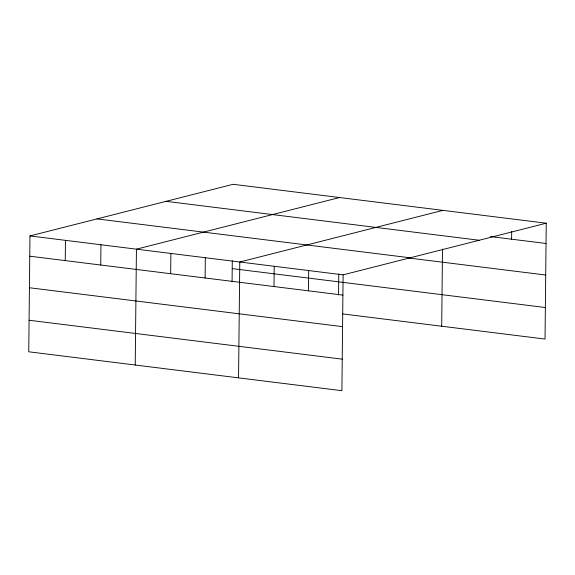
<?xml version="1.0" encoding="UTF-8"?>
<svg xmlns="http://www.w3.org/2000/svg" width="575" height="575" viewBox="0 0 575 575"><rect width="100%" height="100%" fill="white"/><g stroke="black" fill="none" stroke-linecap="round" stroke-linejoin="round"><path stroke-width="0.86" d="M546.25 223.208L233.098 184.302L29.965 235.937L28.75 351.792L341.902 390.698L343.117 274.843L546.25 223.208L545.035 339.063L342.772 313.936M65.241 260.612L65.457 240.343M100.733 265.018L100.948 244.756M135.226 365.017L136.433 249.162L339.566 197.527M170.667 273.707L170.883 253.446M205.117 277.991L205.333 257.722M232.077 281.757L232.293 260.705M238.56 377.861L239.775 262.006L442.908 210.371M274.009 286.551L274.225 266.283M308.459 290.828L308.667 270.566M338.546 294.982L338.768 273.937M441.693 326.226L442.506 249.04M511.592 239.2L511.671 231.265M490.396 236.562L546.034 243.477M166.06 201.336L479.219 240.249M96.995 218.895L410.155 257.801M407.919 257.902L545.711 275.022M29.965 235.937L343.117 274.843M232.214 268.611L545.366 307.524M29.749 256.198L342.908 295.112M29.418 287.744L342.578 326.658M29.081 320.246L342.233 359.152"/></g></svg>
